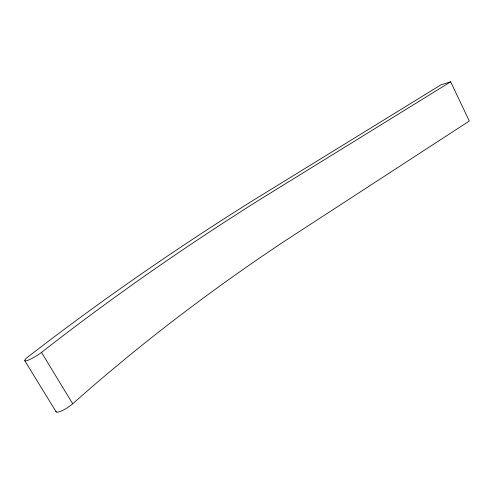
<?xml version="1.0" encoding="UTF-8"?>
<svg xmlns="http://www.w3.org/2000/svg" width="494" height="494" viewBox="0 0 494 494"><rect width="100%" height="100%" fill="white"/><g stroke="black" fill="none" stroke-linecap="round" stroke-linejoin="round"><path stroke-width="0.74" d="M55.964 411.28A11.584 2.637 -32.3 0 0 61.793 410.792A11.584 2.637 -32.3 0 0 72.711 403.783C139.432 344.509 210.574 290.287 284.921 240.936L469.3 121.024L450.676 81.825L441.093 84.758L254.848 199.329C176.79 248.056 100.992 300.438 28.195 356.736A11.726 1.951 -31.1 0 0 27.164 360.546A11.726 1.951 -31.1 0 0 41.484 352.426C112.231 297.147 186.053 245.845 262.123 198.174L450.676 81.825M24.836 360.818L56.199 411.947M41.484 352.426L72.711 403.783"/></g></svg>
